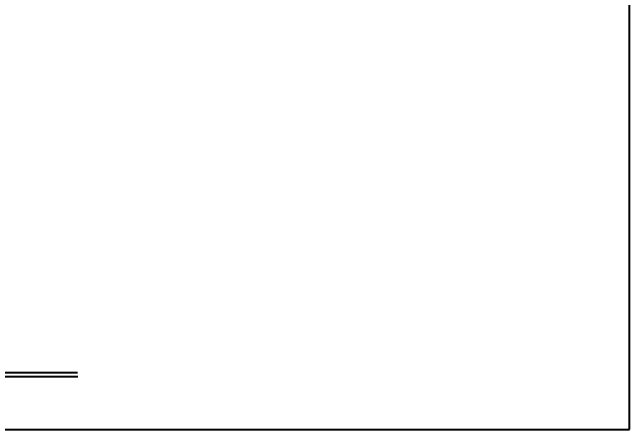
# Model space of a CAD drawing. Header units: metres. Extents: x 0 to 420, y 0 to 297.
# Drawn here: x 226.1 to 420, y 0 to 131.2 of the extents above; entities that cross this region are included whole.
import ezdxf

# ---------------------------------------------------------------- set-up
doc = ezdxf.new("R2010")
doc.units = ezdxf.units.M

msp = doc.modelspace()

# ---------------------------------------------------------------- linework, layer by layer
for p, q in [((420, 0), (420, 297)), ((148.35, 17.97), (246.53, 17.97)), ((148.35, 16.76), (246.65, 16.76)), ((0, 0), (420, 0))]:
    msp.add_line(p, q)

# ---------------------------------------------------------------- texts
msp.add_text('娉', height=9.17).set_placement((211.23, 18.92))

doc.saveas('drawing.dxf')
